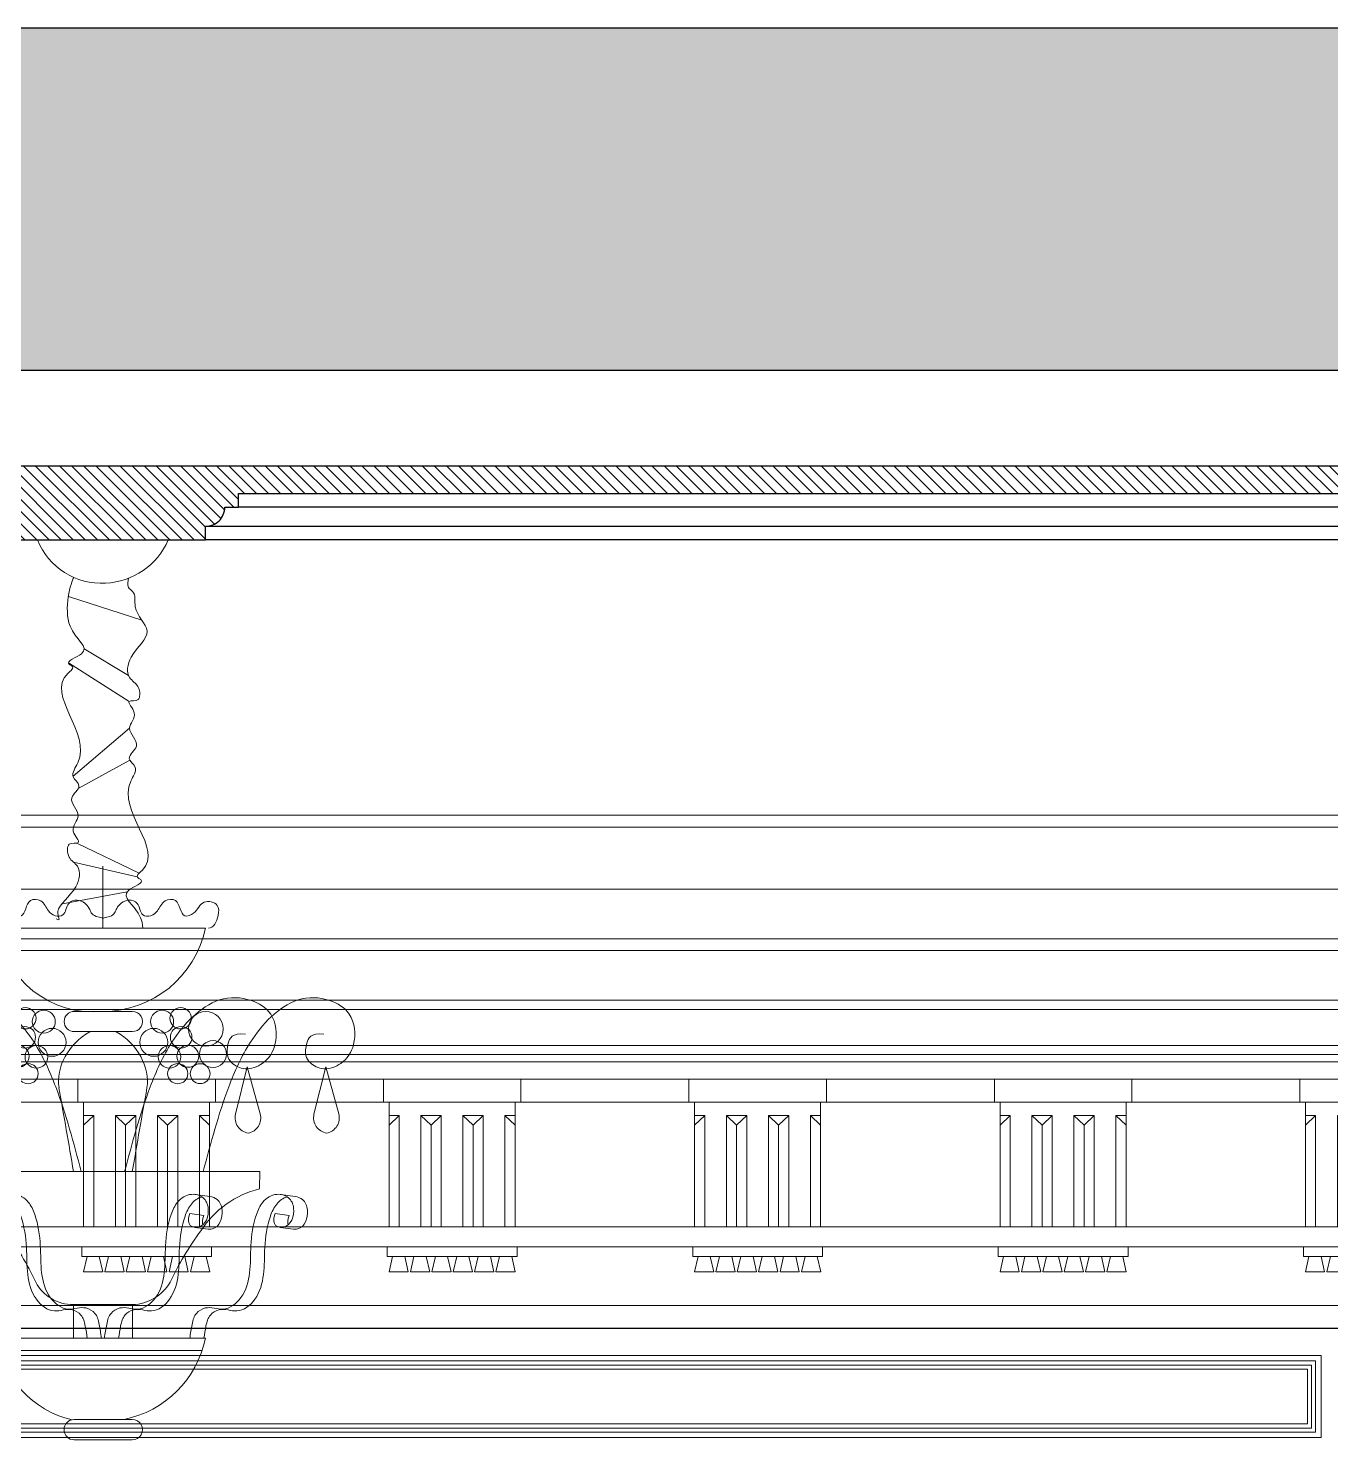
# Model space of a CAD drawing. Header units: inches. Extents: x 274057 to 444617, y 490067 to 635630.
# Drawn here: x 344884 to 345836, y 519218 to 520249 of the extents above; entities that cross this region are included whole.
import ezdxf

# ---------------------------------------------------------------- set-up
doc = ezdxf.new("R2010")
doc.units = ezdxf.units.IN
doc.header["$MEASUREMENT"] = 0
for name, color, linetype in [('Calliper_wall hatch_CHB', 8, 'Continuous'), ('CQ centerline', 8, 'Continuous'), ('CQ Grg Gypsum', 41, 'Continuous'), ('CQ Light Elevation', 4, 'Continuous'), ('CQ section wall', 3, 'Continuous'), ('CQ wall section', 5, 'Continuous'), ('ID-wall paper', 8, 'Continuous'), ('WOOD', 23, 'Continuous'), ('WOOD 01', 34, 'Continuous')]:
    doc.layers.add(name, color=color, linetype=linetype)
for name, color, linetype, lineweight in [('CQ gypsum 2', 42, 'Continuous', 0), ('CQ Gypsum Hatch', 8, 'Continuous', 20), ('level', 6, 'Continuous', 18), ('Lighting', 7, 'Continuous', 0)]:
    doc.layers.add(name, color=color, linetype=linetype, lineweight=lineweight)

# ---------------------------------------------------------------- blocks, each defined once
blk = doc.blocks.new('ff15 section A and B')
at = {"layer": 'Calliper_wall hatch_CHB', "ltscale": 300}
h = blk.add_hatch(dxfattribs=at)
h.set_pattern_fill('AR-CONC', color=256, scale=10, angle=-13.9714, style=0)
h.set_pattern_definition([(36.028577, (-10204.6, 0), (68.0890203, -23.40695), [7.5, -82.5]), (341.028577, (-10204.6, 0), (4.6961155, 76.3439316), [6, -66]), (86.480021, (-10198.93, -1.95), (72.7851354, 52.936981), [6.374019, -70.114211]), (32.212777, (-10199.77, 19.41), (99.570572, -41.829513), [11.25, -123.75]), (82.664212, (-10191.48, 15.92), (114.220033, 71.96377), [9.561034, -105.171376]), (337.21274, (-10199.77, 19.41), (114.220033, 71.96377), [9, -99]), (7.028577, (-10191.276, 12.14), (48.2040844, -53.482392), [7.5, -82.5]), (312.028577, (-10191.28, 12.14), (41.119588, 64.495185), [6, -66]), (57.480021, (-10187.26, 7.685), (89.323671, 11.012793), [6.374019, -70.114211]), (23.5285767, (-10204.602, 0), (9.2173322, 32.010976), [0, -65.2, 0, -67, 0, -66.25]), (353.528577, (-10204.602, 0), (35.0512903, 31.9228578), [0, -38.2, 0, -63.7, 0, -25.25]), (313.5285767, (-10226.242, 5.384), (51.2584374, -15.0772595), [0, -25, 0, -78, 0, -103.5]), (303.528577, (-10235.947, 7.8), (59.0102484, -4.3659754), [0, -32.5, 0, -51.8, 0, -73.5])])
h.paths.add_polyline_path([(348877.5, 520249.3), (341276.4, 520249.3), (341276.4, 519999.3), (348877.5, 519999.3)])
h.paths.add_polyline_path([(348877.5, 516299.3), (341276.4, 516299.3), (341276.4, 516049.3), (348877.5, 516049.3)])
at = {"layer": 'CQ section wall', "elevation": 0}
for points in [[(348877.5, 520249.3), (341275.4, 520249.3)], [(341275.4, 519999.3), (348877.5, 519999.3)]]:
    blk.add_lwpolyline(points, dxfattribs=at)
blk = doc.blocks.new('ff15 section ceiling A and B')
at = {"layer": 'CQ Gypsum Hatch'}
h = blk.add_hatch(dxfattribs=at)
h.set_pattern_fill('ANSI31', color=256, scale=50, angle=180, style=0)
h.set_pattern_definition([(225, (863766.5914, 132415.6944), (4.41941738, -4.41941738), [])])
edge = h.paths.add_edge_path()
edge.add_line((331689.7, 526452.1), (331689.7, 526703.4))
edge.add_line((331689.7, 526703.4), (331679.7, 526703.4))
edge.add_arc((331665.7, 526703.5), 14, 359.4507, 450)
edge.add_line((331665.7, 526717.6), (331665.7, 526727.6))
edge.add_line((331665.7, 526727.6), (331655.7, 526727.6))
edge.add_line((331655.7, 526727.6), (331655.7, 527706.8))
edge.add_line((331655.7, 527706.8), (331665.7, 527706.8))
edge.add_line((331665.7, 527706.8), (331665.7, 527716.8))
edge.add_arc((331665.7, 527730.8), 14, 270, 360.5493)
edge.add_line((331679.7, 527730.9), (331689.7, 527730.9))
edge.add_line((331689.7, 527730.9), (331689.7, 527880.9))
edge.add_line((331689.7, 527880.9), (331679.7, 527880.9))
edge.add_arc((331665.7, 527881), 14, 359.4507, 450)
edge.add_line((331665.7, 527895.1), (331665.7, 527905.1))
edge.add_line((331665.7, 527905.1), (331655.7, 527905.1))
edge.add_line((331655.7, 527905.1), (331655.7, 528884.3))
edge.add_line((331655.7, 528884.3), (331665.7, 528884.3))
edge.add_line((331665.7, 528884.3), (331665.7, 528894.3))
edge.add_arc((331665.7, 528908.3), 14, 270, 360.5493)
edge.add_line((331679.7, 528908.4), (331689.7, 528908.4))
edge.add_line((331689.7, 528908.4), (331689.7, 529058.4))
edge.add_line((331689.7, 529058.4), (331679.7, 529058.4))
edge.add_arc((331665.7, 529058.5), 14, 359.4507, 450)
edge.add_line((331665.7, 529072.6), (331665.7, 529082.6))
edge.add_line((331665.7, 529082.6), (331655.7, 529082.6))
edge.add_line((331655.7, 529082.6), (331655.7, 530061.8))
edge.add_line((331655.7, 530061.8), (331665.7, 530061.8))
edge.add_line((331665.7, 530061.8), (331665.7, 530071.8))
edge.add_arc((331665.7, 530085.8), 14, 270, 360.5493)
edge.add_line((331679.7, 530085.9), (331689.7, 530085.9))
edge.add_line((331689.7, 530085.9), (331689.7, 530235.9))
edge.add_line((331689.7, 530235.9), (331679.7, 530235.9))
edge.add_arc((331665.7, 530236), 14, 359.4507, 450)
edge.add_line((331665.7, 530250.1), (331665.7, 530260.1))
edge.add_line((331665.7, 530260.1), (331655.7, 530260.1))
edge.add_line((331655.7, 530260.1), (331655.7, 531239.3))
edge.add_line((331655.7, 531239.3), (331665.7, 531239.3))
edge.add_line((331665.7, 531239.3), (331665.7, 531249.3))
edge.add_arc((331665.7, 531263.3), 14, 270, 360.5493)
edge.add_line((331679.7, 531263.4), (331689.7, 531263.4))
edge.add_line((331689.7, 531263.4), (331689.7, 531413.4))
edge.add_line((331689.7, 531413.4), (331689.7, 531515))
edge.add_arc((331789.7, 531515), 100, 90, 180, ccw=False)
edge.add_line((331789.7, 531615), (331995, 531615))
edge.add_line((331995, 531615), (331995, 531523.8))
edge.add_line((331995, 531523.8), (332045.7, 531565))
edge.add_line((332045.7, 531565), (332045.7, 531635))
edge.add_line((332045.7, 531635), (331789.7, 531635))
edge.add_arc((331789.7, 531515), 120, 90, 180)
edge.add_line((331669.7, 531515), (331669.7, 531413.4))
edge.add_line((331669.7, 531413.4), (331669.7, 531281.7))
edge.add_line((331669.7, 531281.7), (331635.7, 531247.4))
edge.add_line((331635.7, 531247.4), (331635.7, 526719.4))
edge.add_line((331635.7, 526719.4), (331669.7, 526685.1))
edge.add_line((331669.7, 526685.1), (331669.7, 526451.9))
edge.add_arc((331789.7, 526451.9), 120, 180, 270)
edge.add_line((331789.7, 526331.9), (332045.7, 526331.9))
edge.add_line((332045.7, 526331.9), (332045.7, 526401.9))
edge.add_line((332045.7, 526401.9), (331995, 526443))
edge.add_line((331995, 526443), (331995, 526351.9))
edge.add_line((331995, 526351.9), (331789.7, 526351.9))
edge.add_arc((331789.7, 526451.9), 100, 180, 270, ccw=False)
at = {"layer": 'CQ Grg Gypsum', "elevation": 0}
blk.add_lwpolyline([(331689.7, 527730.9), (331689.7, 527880.9), (331679.7, 527880.9, 0.417024), (331665.7, 527895.1), (331665.7, 527905.1), (331655.7, 527905.1), (331655.7, 528884.3), (331665.7, 528884.3), (331665.7, 528894.3, 0.417024), (331679.7, 528908.4), (331689.7, 528908.4), (331689.7, 529058.4), (331679.7, 529058.4, 0.417024), (331665.7, 529072.6), (331665.7, 529082.6), (331655.7, 529082.6), (331655.7, 530061.8)], format="xyb", dxfattribs=at)
blk.add_lwpolyline([(331635.7, 531247.4), (331635.7, 526719.4)], dxfattribs=at)
blk = doc.blocks.new('A$C11B46C9D')
at = {"layer": 'CQ gypsum 2', "lineweight": 0}
for p, q in [((0, 194.7), (223.3, 194.7)), ((0, 182), (223.3, 182)), ((61.4, 182), (61.4, 165.2)), ((161.9, 182), (223.3, 182)), ((161.9, 182), (161.9, 165.2)), ((0, 165.2), (223.3, 165.2)), ((65.6, 165.2), (65.6, 74.1)), ((157.7, 165.2), (157.7, 74.1)), ((161.9, 165.2), (223.3, 165.2)), ((65.6, 155.4), (73, 155.4)), ((65.6, 148.4), (73, 155.4)), ((73, 155.4), (73, 74.1)), ((88.9, 155.4), (88.9, 74.1)), ((88.9, 155.4), (96.3, 148.4)), ((88.9, 155.4), (103.7, 155.4)), ((96.3, 148.4), (103.7, 155.4)), ((103.7, 155.4), (103.7, 74.1)), ((119.6, 155.4), (119.6, 74.1)), ((119.6, 155.4), (134.4, 155.4)), ((119.6, 155.4), (127, 148.4)), ((127, 148.4), (134.4, 155.4)), ((134.4, 155.4), (134.4, 74.1)), ((150.3, 155.4), (150.3, 74.1)), ((150.3, 155.4), (157.7, 148.4)), ((150.3, 155.4), (157.7, 155.4)), ((96.3, 148.4), (96.3, 74.1)), ((127, 148.4), (127, 74.1)), ((0, 74.1), (223.3, 74.1)), ((0, 59.4), (223.3, 59.4)), ((64.2, 59.4), (64.2, 52.4)), ((64.2, 52.4), (159.1, 52.4)), ((68.1, 52.4), (65.5, 41.3)), ((77, 52.4), (79.6, 41.3)), ((83.7, 52.4), (81.2, 41.3)), ((92.7, 52.4), (95.2, 41.3)), ((99.4, 52.4), (96.8, 41.3)), ((108.3, 52.4), (110.9, 41.3)), ((115, 52.4), (112.4, 41.3)), ((123.9, 52.4), (126.5, 41.3)), ((130.6, 52.4), (128, 41.3)), ((139.5, 52.4), (142.1, 41.3)), ((146.2, 52.4), (143.7, 41.3)), ((155.2, 52.4), (157.7, 41.3)), ((159.1, 59.4), (159.1, 52.4)), ((65.5, 41.3), (79.6, 41.3)), ((81.2, 41.3), (95.2, 41.3)), ((96.8, 41.3), (110.9, 41.3)), ((112.4, 41.3), (126.5, 41.3)), ((128, 41.3), (142.1, 41.3)), ((143.7, 41.3), (157.7, 41.3)), ((0, 16.7), (223.3, 16.7)), ((0, 0), (223.3, 0))]:
    blk.add_line(p, q, dxfattribs=at)
at = {"layer": 'CQ gypsum 2', "lineweight": 0, "ltscale": 100}
for p, q in [((61.4, 182), (161.9, 182)), ((0, 165.2), (61.4, 165.2))]:
    blk.add_line(p, q, dxfattribs=at)
blk = doc.blocks.new('cornice002.A')
at = {"layer": 'CQ Grg Gypsum', "xscale": -1, "rotation": 359.9999999999987}
for p in [(349646.4, 523348.9, 0), (349869.7, 523348.9, 0), (350093, 523348.9, 0), (350316.3, 523348.9, 0), (350539.5, 523348.9, 0)]:
    blk.add_blockref('A$C11B46C9D', p, dxfattribs=at)
blk = doc.blocks.new('CH2')
at = {"layer": 'Lighting', "lineweight": 0, "ltscale": 10}
for p, q in [((175953.6, 3922.5), (175953.6, 3877.3)), ((176031.7, 3681.2), (176021.1, 3682.6)), ((176094.1, 3681.2), (176083.5, 3682.6)), ((176027.3, 3667.3), (176017.1, 3668.6)), ((176089.7, 3667.3), (176079.5, 3668.6)), ((176030.6, 3657.3), (176020.7, 3658.6)), ((176093, 3657.3), (176083.1, 3658.6)), ((175932, 3602.1), (175932, 3577.5)), ((175932, 3602.1), (175975.3, 3602.1)), ((175975.3, 3602.1), (175975.3, 3577.5)), ((175878.3, 3568.6), (176026.1, 3568.6))]:
    blk.add_line(p, q, dxfattribs=at)
for points in [[(175876.5, 3877.3), (176028.5, 3877.3, -0.357083), (175953.6, 3816.4, -0.403758), (175876.5, 3877.3, 1.046487)], [(175975.1, 3816.4, -1.013574), (175975.1, 3801.6), (175932.7, 3801.6, -1), (175932.7, 3816.4), (175975.1, 3816.4)], [(176059.1, 3776), (176050.6, 3741.2, 0.442098), (176059.8, 3727.5, 0.442098)], [(176059.1, 3776), (176068.6, 3741.5, -0.442098), (176059.8, 3727.5, -0.442098)], [(176116.5, 3776), (176107.9, 3741.2, 0.442098), (176117.2, 3727.5, 0.442098)], [(176116.5, 3776), (176126, 3741.5, -0.442098), (176117.2, 3727.5, -0.442098)], [(175921.5, 3760.5, -0.00175), (175932.1, 3699.3, -0.00175)], [(175985.8, 3760.5, 0.00175), (175975.1, 3699.3, 0.00175)], [(175953.6, 3699.3), (175838.8, 3699.3), (175839.1, 3686.8, -0.188329), (175882.1, 3656, -0.050283), (175904.5, 3618.5, 0.27671), (175932, 3602.1, -1.10617)], [(175953.6, 3699.3), (176068.4, 3699.3), (176068.1, 3686.8, 0.188329), (176025.1, 3656, 0.050283), (176002.8, 3618.5, -0.25755), (175975.3, 3602.1, 1.10617)], [(175876.5, 3577.5), (176028.5, 3577.5, -0.300303), (175969.1, 3518.2, -0.300303)], [(175931.1, 3518, -0.3134), (175876.5, 3577.5)], [(175975.1, 3518.2, -1.013574), (175975.1, 3503.3), (175932.7, 3503.3, -1), (175932.7, 3518.2), (175975.1, 3518.2)]]:
    blk.add_lwpolyline(points, format="xyb", dxfattribs=at)
for centre, radius in [((175896.9, 3811.4), 7.82), ((175910.4, 3808.9), 8.39), ((175996.9, 3808.9), 8.39), ((176010.4, 3811.4), 7.82), ((176028.8, 3803.6), 12.7), ((175896.5, 3797.5), 7.86), ((175916.5, 3793.8), 10.2), ((175990.8, 3793.8), 10.2), ((176010.8, 3797.5), 7.86), ((176034.1, 3785.2), 9.83), ((175891.6, 3783.6), 8.05), ((175905, 3783.2), 8.31), ((176002.3, 3783.2), 8.31), ((176015.7, 3783.6), 8.05), ((175898.9, 3770.9), 7.38), ((176008.3, 3770.9), 7.38), ((176024.7, 3770.9), 7.24)]:
    blk.add_circle(centre, radius, dxfattribs=at)
at = {"layer": 'Lighting', "lineweight": 0, "ltscale": 10, "extrusion": (0, 0, -1)}
blk.add_ellipse((175954.9, 3773.5), major_axis=(27, 26), ratio=0.779884, start_param=3.63422, end_param=5.026458, dxfattribs=at)
at = {"layer": 'Lighting', "lineweight": 0, "ltscale": 10}
blk.add_ellipse((175952.4, 3773.5), major_axis=(-27, 26), ratio=0.779884, start_param=3.63422, end_param=5.026458, dxfattribs=at)
for points, start_tangent, end_tangent in [([(175876.5, 3877.3), (175869.4, 3886.6), (175870, 3893.8), (175879.6, 3896.2), (175887.5, 3888.1), (175893.8, 3886.3), (175900.7, 3897.4), (175908.2, 3897.1), (175913.9, 3889.9), (175918.7, 3886.3), (175924.4, 3886.9), (175928.6, 3895.3), (175934.9, 3897.7), (175943.6, 3891.7), (175948.7, 3885.8), (175953.6, 3884.4)], (-0.995733, -0.092276), (-1, 0)), ([(176030.7, 3877.3), (176037.8, 3886.6), (176037.2, 3893.8), (176027.6, 3896.2), (176019.8, 3888.1), (176013.5, 3886.3), (176006.6, 3897.4), (175999.1, 3897.1), (175993.4, 3889.9), (175988.6, 3886.3), (175982.9, 3886.9), (175978.7, 3895.3), (175972.4, 3897.7), (175963.7, 3891.7), (175958.6, 3885.8), (175953.6, 3884.4)], (0.995733, -0.092276), (1, 0))]:
    blk.add_spline(points, degree=3, dxfattribs=dict(at, start_tangent=start_tangent, end_tangent=end_tangent))
for points, knots in [([(175849.5, 3799.8), (175859.4, 3800.9), (175864.8, 3787.4), (175860.9, 3778.4), (175849.3, 3772.7), (175834.4, 3778.2), (175825.3, 3793.2), (175827.6, 3815.3), (175846.6, 3826.7), (175868.8, 3827.3), (175889.2, 3813), (175906.4, 3791.2), (175923.8, 3752.7), (175932.2, 3720.1), (175937.8, 3699.3)], [4.403028, 4.403028, 4.403028, 4.403028, 9.56811, 20.964738, 31.612324, 43.958579, 60.726256, 83.408847, 101.560249, 125.56561, 148.851356, 173.10479, 209.482672, 274.014099, 274.014099, 274.014099, 274.014099]), ([(176057.8, 3799.8), (176047.9, 3800.9), (176042.5, 3787.4), (176046.3, 3778.4), (176058, 3772.7), (176072.8, 3778.2), (176082, 3793.2), (176079.6, 3815.3), (176060.7, 3826.7), (176038.4, 3827.3), (176018.1, 3813), (176000.9, 3791.2), (175983.5, 3752.7), (175975.1, 3720.1), (175969.5, 3699.3)], [4.403028, 4.403028, 4.403028, 4.403028, 9.56811, 20.964738, 31.612324, 43.958579, 60.726256, 83.408847, 101.560249, 125.56561, 148.851356, 173.10479, 209.482672, 274.014099, 274.014099, 274.014099, 274.014099]), ([(176115.2, 3799.8), (176105.3, 3800.9), (176099.9, 3787.4), (176103.7, 3778.4), (176115.4, 3772.7), (176130.2, 3778.2), (176139.4, 3793.2), (176137, 3815.3), (176118, 3826.7), (176095.8, 3827.3), (176075.5, 3813), (176058.3, 3791.2), (176040.9, 3752.7), (176032.5, 3720.1), (176026.9, 3699.3)], [4.403028, 4.403028, 4.403028, 4.403028, 9.56811, 20.964738, 31.612324, 43.958579, 60.726256, 83.408847, 101.560249, 125.56561, 148.851356, 173.10479, 209.482672, 274.014099, 274.014099, 274.014099, 274.014099]), ([(175890.1, 3668.6), (175893.4, 3659.8), (175880, 3655), (175874.9, 3671), (175879.5, 3681.2), (175890, 3684.1), (175899.5, 3678.2), (175905.9, 3664), (175908.4, 3646.1), (175907.9, 3625.5), (175912.7, 3607.3), (175927.1, 3596), (175939.5, 3601.8), (175949, 3595.8), (175950.7, 3589.2), (175952.1, 3581.1), (175952.5, 3577.5)], [3.179476, 3.179476, 3.179476, 3.179476, 10.419618, 20.734993, 26.786565, 32.880226, 40.996489, 47.691493, 63.192823, 76.587605, 89.644491, 100.63042, 109.459269, 114.479875, 120.288523, 124.883505, 124.883505, 124.883505, 124.883505]), ([(175881.3, 3680.9), (175884.2, 3680), (175889.7, 3676), (175895.7, 3662.7), (175898.3, 3644.8), (175897.7, 3624.2), (175902.5, 3606), (175916.9, 3594.7), (175929.3, 3600.5), (175938.8, 3594.5), (175940.5, 3588.2), (175941.8, 3580.6), (175942.2, 3577.5)], [34.714988, 34.714988, 34.714988, 34.714988, 40.996489, 47.691493, 63.192823, 76.587605, 89.644491, 100.63042, 109.459269, 114.479875, 120.288523, 124.328869, 124.328869, 124.328869, 124.328869]), ([(176017.1, 3668.6), (176013.8, 3659.8), (176027.3, 3655), (176032.4, 3671), (176027.8, 3681.2), (176017.2, 3684.1), (176007.8, 3678.2), (176001.4, 3664), (175998.8, 3646.1), (175999.4, 3625.5), (175994.6, 3607.3), (175980.2, 3596), (175967.8, 3601.8), (175958.3, 3595.8), (175956.6, 3589.2), (175955.2, 3581.1), (175954.7, 3577.5)], [3.179476, 3.179476, 3.179476, 3.179476, 10.419618, 20.734993, 26.786565, 32.880226, 40.996489, 47.691493, 63.192823, 76.587605, 89.644491, 100.63042, 109.459269, 114.479875, 120.288523, 124.883505, 124.883505, 124.883505, 124.883505]), ([(176026, 3680.9), (176023, 3680), (176017.5, 3676), (176011.5, 3662.7), (176009, 3644.8), (176009.6, 3624.2), (176004.7, 3606), (175990.4, 3594.7), (175978, 3600.5), (175968.5, 3594.5), (175966.8, 3588.2), (175965.5, 3580.6), (175965.1, 3577.5)], [34.714988, 34.714988, 34.714988, 34.714988, 40.996489, 47.691493, 63.192823, 76.587605, 89.644491, 100.63042, 109.459269, 114.479875, 120.288523, 124.328869, 124.328869, 124.328869, 124.328869]), ([(176079.5, 3668.6), (176076.2, 3659.8), (176089.7, 3655), (176094.8, 3671), (176090.2, 3681.2), (176079.6, 3684.1), (176070.1, 3678.2), (176063.8, 3664), (176061.2, 3646.1), (176061.8, 3625.5), (176057, 3607.3), (176042.6, 3596), (176030.2, 3601.8), (176020.7, 3595.8), (176019, 3589.2), (176017.6, 3581.1), (176017.1, 3577.5)], [3.179476, 3.179476, 3.179476, 3.179476, 10.419618, 20.734993, 26.786565, 32.880226, 40.996489, 47.691493, 63.192823, 76.587605, 89.644491, 100.63042, 109.459269, 114.479875, 120.288523, 124.883505, 124.883505, 124.883505, 124.883505]), ([(176088.4, 3680.9), (176085.4, 3680), (176079.9, 3676), (176073.9, 3662.7), (176071.4, 3644.8), (176071.9, 3624.2), (176067.1, 3606), (176052.8, 3594.7), (176040.4, 3600.5), (176030.9, 3594.5), (176029.2, 3588.2), (176027.9, 3580.6), (176027.5, 3577.5)], [34.714988, 34.714988, 34.714988, 34.714988, 40.996489, 47.691493, 63.192823, 76.587605, 89.644491, 100.63042, 109.459269, 114.479875, 120.288523, 124.328869, 124.328869, 124.328869, 124.328869]), ([(176030.6, 3657.3), (176031.6, 3657.2), (176038.7, 3657.5), (176042.6, 3669.7), (176038.4, 3679), (176033.7, 3680.9), (176031.7, 3681.2)], [8.747919, 8.747919, 8.747919, 8.747919, 10.419618, 20.734993, 26.786565, 30.853799, 30.853799, 30.853799, 30.853799]), ([(176093, 3657.3), (176094, 3657.2), (176101.1, 3657.5), (176104.9, 3669.7), (176100.8, 3679), (176096, 3680.9), (176094.1, 3681.2)], [8.747919, 8.747919, 8.747919, 8.747919, 10.419618, 20.734993, 26.786565, 30.853799, 30.853799, 30.853799, 30.853799])]:
    blk.add_open_spline(points, degree=3, knots=knots, dxfattribs=at)
for points in [[(176027.3, 3667.3), (176026.1, 3664.2), (176026.1, 3662), (176026.6, 3660.4)], [(176089.7, 3667.3), (176088.5, 3664.2), (176088.5, 3662), (176089, 3660.4)]]:
    blk.add_open_spline(points, degree=3, dxfattribs=at)
blk = doc.blocks.new('chand')
at = {"layer": 'level', "color": 1, "lineweight": 0, "ltscale": 10}
for p, q in [((28.5, -58.7), (-25.2, -41.2, 0)), ((-13.7, -79.6, 0), (18.7, -99)), ((-25.1, -89.7, 0), (19.1, -118.1)), ((-21.8, -172.6, 0), (19.5, -137.5)), ((-18, -181.6, 0), (19.7, -160.9)), ((-19, -221.5, 0), (26.5, -243.5)), ((25.1, -246.2), (-21.4, -235.5, 0)), ((17.7, -257.1), (-29.5, -266, 0))]:
    blk.add_line(p, q, dxfattribs=at)
at = {"layer": 'level', "color": 6, "lineweight": 0, "ltscale": 10}
blk.add_lwpolyline([(-47.8, 0), (47.8, 0, -0.284025), (2, -31.6, -0.321517), (-47.8, 0, 1.046487)], format="xyb", dxfattribs=at)
at = {"layer": 'level', "color": 1, "lineweight": 0}
for points, knots in [([(-21.2, -27.4, 0), (-23.4, -30.6, 0), (-33.4, -66.3, 0), (-3.7, -80.8, 0), (-28.8, -89.1, 0), (-19.9, -93.2, 0), (-46.7, -110.1, 0), (-2.4, -144.8, 0), (-24.9, -172.4, 0), (-13.6, -180.3, 0), (-28.4, -189.2, 0), (-12.8, -201.3, 0), (-26.2, -211, 0), (-13.7, -223.1, 0), (-25.2, -220.6, 0), (-26.1, -226.9, 0), (-25.2, -233.2, 0), (-15.3, -239, 0), (-18.7, -257.2, 0), (-38.6, -270.8, 0), (-29.6, -279.1, 0), (-34.2, -276.9, 0)], [19.285237, 19.285237, 19.285237, 19.285237, 58.51265, 89.780631, 106.665753, 109.736457, 121.827805, 216.61319, 231.685088, 242.779657, 257.654295, 277.559387, 294.50317, 307.457612, 316.96274, 322.344021, 331.021897, 343.664732, 364.985171, 397.080467, 422.634321, 422.634321, 422.634321, 422.634321]), ([(29.3, -283.6, 0), (29, -280.8, 0), (25.8, -267.4, 0), (6.9, -258.5, 0), (31.9, -249.9), (22.9, -245.9), (49.5, -228.7), (4.7, -194.5), (26.8, -166.6), (15.4, -159), (30.1, -149.8), (14.3, -137.9), (27.5, -128), (14.9, -116.1), (26.4, -118.5), (27.2, -112.1), (26.2, -105.8), (16.3, -100.2), (19.4, -81.9), (39.8, -67.6), (20.8, -52.5), (24.7, -38.7), (17, -34.5), (18.6, -30), (18.6, -27.8)], [51.504664, 51.504664, 51.504664, 51.504664, 58.51265, 89.780631, 106.665753, 109.736457, 121.827805, 216.61319, 231.685088, 242.779657, 257.654295, 277.559387, 294.50317, 307.457612, 316.96274, 322.344021, 331.021897, 343.664732, 364.985171, 397.080467, 425.231763, 441.588353, 447.605779, 457.389773, 457.389773, 457.389773, 457.389773])]:
    blk.add_open_spline(points, degree=3, knots=knots, dxfattribs=at)
blk.add_blockref('CH2', (-175953.6, -4160.9, 0), dxfattribs=at)
blk = doc.blocks.new('FF-15 Cabinet elev A Rev')
at = {"layer": 'WOOD', "color": 8, "lineweight": 0, "elevation": 0.1}
for points in [[(332413.3, 511020.2), (333965.3, 511020.2), (333965.3, 510968.1), (332413.3, 510968.1)], [(332416.3, 511017.2), (333962.3, 511017.2), (333962.3, 510971.1), (332416.3, 510971.1)]]:
    blk.add_lwpolyline(points, close=True, dxfattribs=at)
at = {"layer": 'WOOD 01', "lineweight": 0, "elevation": 0.1}
for points in [[(332389.3, 511044.2), (333989.3, 511044.2), (333989.3, 510944.1), (332389.3, 510944.1)], [(332409.3, 511024.2), (333969.3, 511024.2), (333969.3, 510964.1), (332409.3, 510964.1)], [(332419.3, 511014.2), (333959.3, 511014.2), (333959.3, 510974.1), (332419.3, 510974.1)]]:
    blk.add_lwpolyline(points, close=True, dxfattribs=at)

msp = doc.modelspace()

# ---------------------------------------------------------------- linework, layer by layer
at = {"layer": 'CQ centerline'}
for p, q in [((346017.1, 519899.3, 0), (345037.9, 519899.3, 0)), ((345013.9, 519885.3, 0), (346041.1, 519885.3, 0)), ((346041.3, 519875.3, 0), (345013.8, 519875.3, 0))]:
    msp.add_line(p, q, dxfattribs=at)
at = {"layer": 'CQ Grg Gypsum'}
msp.add_line((341897.8, 519299.3, 0), (348200.8, 519299.3, 0), dxfattribs=at)
at = {"layer": 'CQ gypsum 2'}
for p, q in [((347368.8, 519674.1, 0), (342508.8, 519674.1, 0)), ((347368.8, 519665.5, 0), (342508.8, 519665.5, 0)), ((347377.4, 519620.2, 0), (342500.1, 519620.2, 0)), ((347434.4, 519583.8, 0), (342443.2, 519583.8, 0)), ((347434.4, 519575.2, 0), (342443.2, 519575.2, 0)), ((347446.4, 519539, 0), (342431.1, 519539, 0)), ((347468.3, 519532.3, 0), (342409.2, 519532.3, 0)), ((347505.7, 519505.9, 0), (342370.7, 519505.9, 0)), ((347506.8, 519499.3, 0), (342370.7, 519499.3, 0))]:
    msp.add_line(p, q, dxfattribs=at)

# ---------------------------------------------------------------- block references
at = {"layer": 'CQ Grg Gypsum'}
for name, p in [('cornice002.A', (-4564, -4049.6, 0)), ('FF-15 Cabinet elev A Rev', (11859.9, 8255.2, 0))]:
    msp.add_blockref(name, p, dxfattribs=at)
at = {"layer": 'CQ Light Elevation'}
msp.add_blockref('chand', (344938.8, 519875.3, 0), dxfattribs=at)
at = {"layer": 'CQ wall section'}
msp.add_blockref('ff15 section A and B', (0, 0, 0), dxfattribs=at)
at = {"layer": 'ID-wall paper', "rotation": 270}
msp.add_blockref('ff15 section ceiling A and B', (-184044.7, 851565, 0), dxfattribs=at)

doc.saveas('drawing.dxf')
